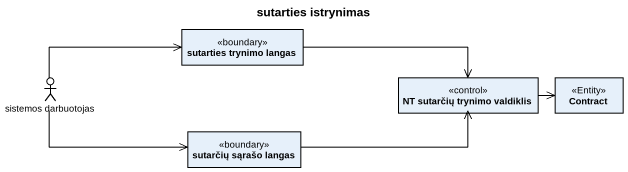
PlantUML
@startuml
title sutarties istrynimas
allowmixing
hide circle
hide empty members
class "sutarties trynimo langas" as sutarties_trynimo_langas <<boundary>>
actor "sistemos darbuotojas" as sistemos_darbuotojas
class "NT sutarčių trynimo valdiklis" as NT_sutarčių_trynimo <<control>>
class Contract <<Entity>>
class "sutarčių sąrašo langas" as sutarčių_sąrašo_langas <<boundary>>
sutarties_trynimo_langas -right-> NT_sutarčių_trynimo
sistemos_darbuotojas -right-> sutarties_trynimo_langas
sistemos_darbuotojas -right-> sutarčių_sąrašo_langas
NT_sutarčių_trynimo -right-> Contract
sutarčių_sąrašo_langas -right-> NT_sutarčių_trynimo
@enduml
